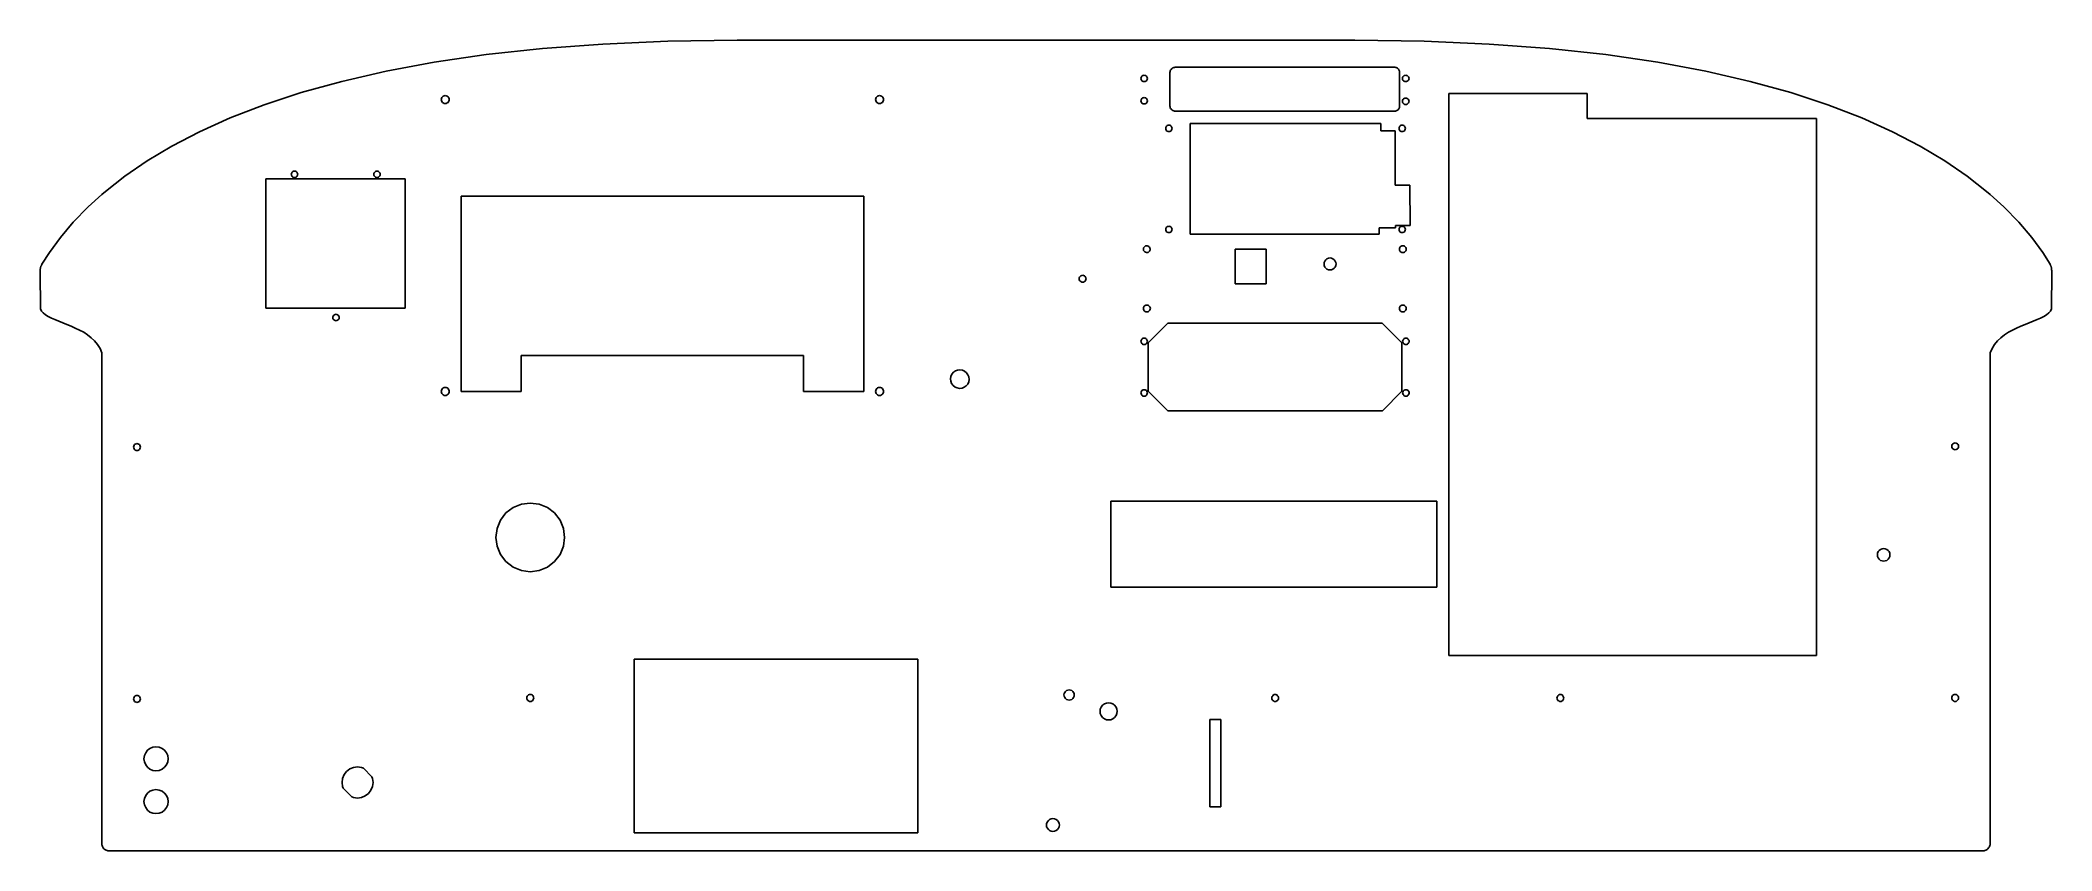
# Model space of a CAD drawing. Extents: x -790 to 382, y -89 to 383.
import ezdxf

# ---------------------------------------------------------------- set-up
doc = ezdxf.new("R2010")
doc.units = 0
doc.layers.get('0').update_dxf_attribs({"linetype": 'CONTINUOUS'})

msp = doc.modelspace()

# ---------------------------------------------------------------- linework, layer by layer
for p, q in [((-497.5, 377.9), (-530.3, 374.4)), ((-462.4, 380.6), (-497.5, 377.9)), ((-424.6, 382.2), (-462.4, 380.6)), ((-384.2, 382.8), (-424.6, 382.2)), ((-24.2, 382.8), (-384.2, 382.8)), ((-24.2, 382.8), (16.2, 382.2)), ((16.2, 382.2), (54, 380.6)), ((54, 380.6), (89.2, 377.9)), ((89.2, 377.9), (121.9, 374.4)), ((-588.6, 364.7), (-614.4, 358.8)), ((-560.6, 370), (-588.6, 364.7)), ((-530.3, 374.4), (-560.6, 370)), ((-132, 364.1), (-131.9, 364.5)), ((-132, 364.1), (-132, 344.4)), ((-131.9, 364.5), (-131.8, 365)), ((-131.8, 365), (-131.6, 365.4)), ((-131.6, 365.4), (-131.3, 365.8)), ((-131.3, 365.8), (-131, 366.1)), ((-131, 366.1), (-130.6, 366.4)), ((-130.6, 366.4), (-130.2, 366.7)), ((-130.2, 366.7), (-129.8, 366.9)), ((-129.8, 366.9), (-129.4, 367)), ((-129.4, 367), (-128.9, 367.1)), ((-128.9, 367.1), (-128.5, 367.1)), ((-128.5, 367.1), (-128, 367.1)), ((-1.2, 367.1), (-128, 367.1)), ((-0.8, 367.1), (-1.2, 367.1)), ((-0.5, 367), (-0.8, 367.1)), ((-0.1, 366.9), (-0.5, 367)), ((0.3, 366.7), (-0.1, 366.9)), ((0.6, 366.5), (0.3, 366.7)), ((0.9, 366.2), (0.6, 366.5)), ((1.1, 365.9), (0.9, 366.2)), ((1.4, 365.6), (1.1, 365.9)), ((1.5, 365.2), (1.4, 365.6)), ((1.7, 364.9), (1.5, 365.2)), ((1.7, 364.5), (1.7, 364.9)), ((1.8, 364.1), (1.7, 364.5)), ((1.8, 344.4), (1.8, 364.1)), ((121.9, 374.4), (152.2, 370)), ((152.2, 370), (180.2, 364.7)), ((180.2, 364.7), (206, 358.8)), ((-638.1, 352.3), (-659.7, 345.2)), ((-614.4, 358.8), (-638.1, 352.3)), ((-148.8, 361), (-148.9, 360.5)), ((-148.9, 360.5), (-148.8, 360)), ((-148.6, 361.5), (-148.8, 361)), ((-148.8, 360), (-148.6, 359.6)), ((-148.3, 361.9), (-148.6, 361.5)), ((-148.6, 359.6), (-148.3, 359.2)), ((-148, 362.2), (-148.3, 361.9)), ((-148.3, 359.2), (-148, 358.9)), ((-147.5, 362.3), (-148, 362.2)), ((-148, 358.9), (-147.5, 358.7)), ((-147, 362.4), (-147.5, 362.3)), ((-147.5, 358.7), (-147, 358.7)), ((-146.5, 362.3), (-147, 362.4)), ((-147, 358.7), (-146.5, 358.7)), ((-146.1, 362.2), (-146.5, 362.3)), ((-146.5, 358.7), (-146.1, 358.9)), ((-145.7, 361.9), (-146.1, 362.2)), ((-146.1, 358.9), (-145.7, 359.2)), ((-145.4, 361.5), (-145.7, 361.9)), ((-145.7, 359.2), (-145.4, 359.6)), ((-145.2, 361), (-145.4, 361.5)), ((-145.4, 359.6), (-145.2, 360)), ((-145.1, 360.5), (-145.2, 361)), ((-145.2, 360), (-145.1, 360.5)), ((3.6, 361), (3.5, 360.5)), ((3.5, 360.5), (3.6, 360)), ((3.8, 361.5), (3.6, 361)), ((3.6, 360), (3.8, 359.6)), ((4.1, 361.9), (3.8, 361.5)), ((3.8, 359.6), (4.1, 359.2)), ((4.4, 362.2), (4.1, 361.9)), ((4.1, 359.2), (4.4, 358.9)), ((4.9, 362.3), (4.4, 362.2)), ((4.4, 358.9), (4.9, 358.7)), ((5.4, 362.4), (4.9, 362.3)), ((4.9, 358.7), (5.4, 358.7)), ((5.9, 362.3), (5.4, 362.4)), ((5.4, 358.7), (5.9, 358.7)), ((6.3, 362.2), (5.9, 362.3)), ((5.9, 358.7), (6.3, 358.9)), ((6.7, 361.9), (6.3, 362.2)), ((6.3, 358.9), (6.7, 359.2)), ((7, 361.5), (6.7, 361.9)), ((6.7, 359.2), (7, 359.6)), ((7.2, 361), (7, 361.5)), ((7, 359.6), (7.2, 360)), ((7.3, 360.5), (7.2, 361)), ((7.2, 360), (7.3, 360.5)), ((111.1, 351.8), (30.6, 351.8)), ((30.6, 334.3), (30.6, 351.8)), ((111.1, 337.2), (111.1, 351.8)), ((206, 358.8), (229.7, 352.3)), ((229.7, 352.3), (251.3, 345.2)), ((-659.7, 345.2), (-679.4, 337.6)), ((-556.5, 348.3), (-556.4, 348.9)), ((-556.4, 347.7), (-556.5, 348.3)), ((-556.4, 348.9), (-556.2, 349.4)), ((-556.2, 347.1), (-556.4, 347.7)), ((-556.2, 349.4), (-555.8, 349.9)), ((-555.8, 346.6), (-556.2, 347.1)), ((-555.8, 349.9), (-555.3, 350.3)), ((-555.3, 346.3), (-555.8, 346.6)), ((-555.3, 350.3), (-554.8, 350.5)), ((-554.8, 346), (-555.3, 346.3)), ((-554.8, 350.5), (-554.2, 350.6)), ((-554.2, 346), (-554.8, 346)), ((-554.2, 350.6), (-553.6, 350.5)), ((-553.6, 346), (-554.2, 346)), ((-553.6, 350.5), (-553, 350.3)), ((-553, 346.3), (-553.6, 346)), ((-553, 350.3), (-552.5, 349.9)), ((-552.5, 346.6), (-553, 346.3)), ((-552.5, 349.9), (-552.2, 349.4)), ((-552.2, 347.1), (-552.5, 346.6)), ((-552.2, 349.4), (-551.9, 348.9)), ((-551.9, 347.7), (-552.2, 347.1)), ((-551.9, 348.9), (-551.9, 348.3)), ((-551.9, 348.3), (-551.9, 347.7)), ((-303.5, 348.3), (-303.4, 348.9)), ((-303.4, 347.7), (-303.5, 348.3)), ((-303.4, 348.9), (-303.2, 349.4)), ((-303.2, 347.1), (-303.4, 347.7)), ((-303.2, 349.4), (-302.8, 349.9)), ((-302.8, 346.6), (-303.2, 347.1)), ((-302.8, 349.9), (-302.3, 350.3)), ((-302.3, 346.3), (-302.8, 346.6)), ((-302.3, 350.3), (-301.8, 350.5)), ((-301.8, 346), (-302.3, 346.3)), ((-301.8, 350.5), (-301.2, 350.6)), ((-301.2, 346), (-301.8, 346)), ((-301.2, 350.6), (-300.6, 350.5)), ((-300.6, 346), (-301.2, 346)), ((-300.6, 350.5), (-300, 350.3)), ((-300, 346.3), (-300.6, 346)), ((-300, 350.3), (-299.5, 349.9)), ((-299.5, 346.6), (-300, 346.3)), ((-299.5, 349.9), (-299.2, 349.4)), ((-299.2, 347.1), (-299.5, 346.6)), ((-299.2, 349.4), (-298.9, 348.9)), ((-298.9, 347.7), (-299.2, 347.1)), ((-298.9, 348.9), (-298.9, 348.3)), ((-298.9, 348.3), (-298.9, 347.7)), ((-148.8, 348), (-148.9, 347.5)), ((-148.9, 347.5), (-148.8, 347)), ((-148.6, 348.5), (-148.8, 348)), ((-148.8, 347), (-148.6, 346.6)), ((-148.3, 348.9), (-148.6, 348.5)), ((-148.6, 346.6), (-148.3, 346.2)), ((-148, 349.2), (-148.3, 348.9)), ((-148.3, 346.2), (-148, 345.9)), ((-147.5, 349.3), (-148, 349.2)), ((-148, 345.9), (-147.5, 345.7)), ((-147, 349.4), (-147.5, 349.3)), ((-147.5, 345.7), (-147, 345.7)), ((-146.5, 349.3), (-147, 349.4)), ((-147, 345.7), (-146.5, 345.7)), ((-146.1, 349.2), (-146.5, 349.3)), ((-146.5, 345.7), (-146.1, 345.9)), ((-145.7, 348.9), (-146.1, 349.2)), ((-146.1, 345.9), (-145.7, 346.2)), ((-145.4, 348.5), (-145.7, 348.9)), ((-145.7, 346.2), (-145.4, 346.6)), ((-145.2, 348), (-145.4, 348.5)), ((-145.4, 346.6), (-145.2, 347)), ((-145.1, 347.5), (-145.2, 348)), ((-145.2, 347), (-145.1, 347.5)), ((-131.9, 344), (-132, 344.4)), ((-131.8, 343.5), (-131.9, 344)), ((-131.6, 343.1), (-131.8, 343.5)), ((-131.3, 342.8), (-131.6, 343.1)), ((-131, 342.4), (-131.3, 342.8)), ((-130.6, 342.1), (-131, 342.4)), ((-130.2, 341.9), (-130.6, 342.1)), ((-129.8, 341.7), (-130.2, 341.9)), ((-129.4, 341.5), (-129.8, 341.7)), ((-128.9, 341.4), (-129.4, 341.5)), ((-128.5, 341.4), (-128.9, 341.4)), ((-128, 341.4), (-128.5, 341.4)), ((-128, 341.4), (-1.2, 341.4)), ((-0.8, 341.5), (-1.2, 341.4)), ((-0.5, 341.5), (-0.8, 341.5)), ((-0.1, 341.7), (-0.5, 341.5)), ((0.3, 341.8), (-0.1, 341.7)), ((0.6, 342.1), (0.3, 341.8)), ((0.9, 342.3), (0.6, 342.1)), ((1.1, 342.6), (0.9, 342.3)), ((1.4, 342.9), (1.1, 342.6)), ((1.5, 343.3), (1.4, 342.9)), ((1.7, 343.7), (1.5, 343.3)), ((1.8, 344.4), (1.7, 344)), ((1.7, 344), (1.7, 343.7)), ((3.6, 347.7), (3.5, 347.2)), ((3.5, 347.2), (3.6, 346.7)), ((3.8, 348.2), (3.6, 347.7)), ((3.6, 346.7), (3.8, 346.3)), ((4.1, 348.6), (3.8, 348.2)), ((3.8, 346.3), (4.1, 345.9)), ((4.4, 348.9), (4.1, 348.6)), ((4.1, 345.9), (4.4, 345.6)), ((4.9, 349), (4.4, 348.9)), ((4.4, 345.6), (4.9, 345.4)), ((5.4, 349.1), (4.9, 349)), ((4.9, 345.4), (5.4, 345.4)), ((5.9, 349), (5.4, 349.1)), ((5.4, 345.4), (5.9, 345.4)), ((6.3, 348.9), (5.9, 349)), ((5.9, 345.4), (6.3, 345.6)), ((6.7, 348.6), (6.3, 348.9)), ((6.3, 345.6), (6.7, 345.9)), ((7, 348.2), (6.7, 348.6)), ((6.7, 345.9), (7, 346.3)), ((7.2, 347.7), (7, 348.2)), ((7, 346.3), (7.2, 346.7)), ((7.3, 347.2), (7.2, 347.7)), ((7.2, 346.7), (7.3, 347.2)), ((251.3, 345.2), (271.1, 337.6)), ((-697.3, 329.5), (-713.4, 321.2)), ((-679.4, 337.6), (-697.3, 329.5)), ((-134.2, 332.4), (-134.4, 331.9)), ((-134.4, 331.9), (-134.4, 331.4)), ((-134.4, 331.4), (-134.4, 331)), ((-134.4, 331), (-134.2, 330.5)), ((-133.9, 332.8), (-134.2, 332.4)), ((-134.2, 330.5), (-133.9, 330.1)), ((-133.5, 333.1), (-133.9, 332.8)), ((-133.9, 330.1), (-133.5, 329.8)), ((-133.1, 333.3), (-133.5, 333.1)), ((-133.5, 329.8), (-133.1, 329.6)), ((-132.6, 333.3), (-133.1, 333.3)), ((-133.1, 329.6), (-132.6, 329.6)), ((-132.1, 333.3), (-132.6, 333.3)), ((-132.6, 329.6), (-132.1, 329.6)), ((-131.7, 333.1), (-132.1, 333.3)), ((-132.1, 329.6), (-131.7, 329.8)), ((-131.3, 332.8), (-131.7, 333.1)), ((-131.7, 329.8), (-131.3, 330.1)), ((-131, 332.4), (-131.3, 332.8)), ((-131.3, 330.1), (-131, 330.5)), ((-130.8, 331.9), (-131, 332.4)), ((-131, 330.5), (-130.8, 331)), ((-130.7, 331.4), (-130.8, 331.9)), ((-130.8, 331), (-130.7, 331.4)), ((-9.2, 334.3), (-120.2, 334.3)), ((-120.2, 334.3), (-120.2, 269.9)), ((-9.2, 334.3), (-9.2, 330.1)), ((-0.8, 330.1), (-9.2, 330.1)), ((-0.8, 298.3), (-0.8, 330.1)), ((1.7, 332.4), (1.5, 331.9)), ((1.5, 331.9), (1.5, 331.4)), ((1.5, 331.4), (1.5, 331)), ((1.5, 331), (1.7, 330.5)), ((2, 332.8), (1.7, 332.4)), ((1.7, 330.5), (2, 330.1)), ((2.4, 333.1), (2, 332.8)), ((2, 330.1), (2.4, 329.8)), ((2.8, 333.3), (2.4, 333.1)), ((2.4, 329.8), (2.8, 329.6)), ((3.3, 333.3), (2.8, 333.3)), ((2.8, 329.6), (3.3, 329.6)), ((3.8, 333.3), (3.3, 333.3)), ((3.3, 329.6), (3.8, 329.6)), ((4.2, 333.1), (3.8, 333.3)), ((3.8, 329.6), (4.2, 329.8)), ((4.6, 332.8), (4.2, 333.1)), ((4.2, 329.8), (4.6, 330.1)), ((4.9, 332.4), (4.6, 332.8)), ((4.6, 330.1), (4.9, 330.5)), ((5.1, 331.9), (4.9, 332.4)), ((4.9, 330.5), (5.1, 331)), ((5.2, 331.4), (5.1, 331.9)), ((5.1, 331), (5.2, 331.4)), ((30.6, 334.3), (30.6, 24.4)), ((244.8, 337.2), (111.1, 337.2)), ((244.8, 24.4), (244.8, 337.2)), ((271.1, 337.6), (288.9, 329.5)), ((288.9, 329.5), (305.1, 321.2)), ((-713.4, 321.2), (-727.9, 312.6)), ((305.1, 321.2), (319.5, 312.6)), ((-727.9, 312.6), (-740.8, 303.7)), ((-643.9, 304.7), (-643.8, 305.2)), ((-643.8, 305.2), (-643.6, 305.6)), ((-643.6, 305.6), (-643.4, 306)), ((-643.4, 306), (-643, 306.3)), ((-643, 306.3), (-642.5, 306.5)), ((-642.5, 306.5), (-642, 306.6)), ((-642, 306.6), (-641.5, 306.5)), ((-641.5, 306.5), (-641.1, 306.3)), ((-641.1, 306.3), (-640.7, 306)), ((-640.7, 306), (-640.4, 305.6)), ((-640.4, 305.6), (-640.2, 305.2)), ((-640.2, 305.2), (-640.1, 304.7)), ((-595.8, 304.7), (-595.7, 305.2)), ((-595.7, 305.2), (-595.6, 305.6)), ((-595.6, 305.6), (-595.3, 306)), ((-595.3, 306), (-594.9, 306.3)), ((-594.9, 306.3), (-594.4, 306.5)), ((-594.4, 306.5), (-593.9, 306.6)), ((-593.9, 306.6), (-593.4, 306.5)), ((-593.4, 306.5), (-593, 306.3)), ((-593, 306.3), (-592.6, 306)), ((-592.6, 306), (-592.3, 305.6)), ((-592.3, 305.6), (-592.1, 305.2)), ((-592.1, 305.2), (-592.1, 304.7)), ((319.5, 312.6), (332.4, 303.7)), ((-754.2, 293), (-762.2, 285.8)), ((-752.2, 294.8), (-754.2, 293)), ((-740.8, 303.7), (-752.2, 294.8)), ((-658.7, 302), (-658.7, 226.8)), ((-577.5, 302), (-658.7, 302)), ((-643.8, 304.2), (-643.9, 304.7)), ((-643.6, 303.8), (-643.8, 304.2)), ((-643.4, 303.4), (-643.6, 303.8)), ((-643, 303.1), (-643.4, 303.4)), ((-642.5, 302.9), (-643, 303.1)), ((-642, 302.8), (-642.5, 302.9)), ((-641.5, 302.9), (-642, 302.8)), ((-641.1, 303.1), (-641.5, 302.9)), ((-640.7, 303.4), (-641.1, 303.1)), ((-640.4, 303.8), (-640.7, 303.4)), ((-640.2, 304.2), (-640.4, 303.8)), ((-640.1, 304.7), (-640.2, 304.2)), ((-595.7, 304.2), (-595.8, 304.7)), ((-595.6, 303.8), (-595.7, 304.2)), ((-595.3, 303.4), (-595.6, 303.8)), ((-594.9, 303.1), (-595.3, 303.4)), ((-594.4, 302.9), (-594.9, 303.1)), ((-593.9, 302.8), (-594.4, 302.9)), ((-593.4, 302.9), (-593.9, 302.8)), ((-593, 303.1), (-593.4, 302.9)), ((-592.6, 303.4), (-593, 303.1)), ((-592.3, 303.8), (-592.6, 303.4)), ((-592.1, 304.2), (-592.3, 303.8)), ((-592.1, 304.7), (-592.1, 304.2)), ((-577.5, 226.8), (-577.5, 302)), ((-0.8, 298.3), (7.7, 298.3)), ((7.9, 274.9), (7.7, 298.3)), ((332.4, 303.7), (343.8, 294.8)), ((343.8, 294.8), (345.8, 293)), ((345.8, 293), (353.8, 285.8)), ((-762.2, 285.8), (-770.9, 276.8)), ((-545, 291.9), (-545, 178.3)), ((-310.3, 291.9), (-545, 291.9)), ((-310.3, 178.3), (-310.3, 291.9)), ((353.8, 285.8), (362.6, 276.8)), ((-770.9, 276.8), (-778.4, 267.9)), ((-134.2, 273.6), (-134.4, 273.1)), ((-134.4, 273.1), (-134.4, 272.6)), ((-134.4, 272.6), (-134.4, 272.2)), ((-134.4, 272.2), (-134.2, 271.7)), ((-133.9, 274), (-134.2, 273.6)), ((-134.2, 271.7), (-133.9, 271.3)), ((-133.5, 274.3), (-133.9, 274)), ((-133.9, 271.3), (-133.5, 271)), ((-133.1, 274.4), (-133.5, 274.3)), ((-133.5, 271), (-133.1, 270.8)), ((-132.6, 274.5), (-133.1, 274.4)), ((-133.1, 270.8), (-132.6, 270.8)), ((-132.1, 274.4), (-132.6, 274.5)), ((-132.6, 270.8), (-132.1, 270.8)), ((-131.7, 274.3), (-132.1, 274.4)), ((-132.1, 270.8), (-131.7, 271)), ((-131.3, 274), (-131.7, 274.3)), ((-131.7, 271), (-131.3, 271.3)), ((-131, 273.6), (-131.3, 274)), ((-131.3, 271.3), (-131, 271.7)), ((-130.8, 273.1), (-131, 273.6)), ((-131, 271.7), (-130.8, 272.2)), ((-130.7, 272.6), (-130.8, 273.1)), ((-130.8, 272.2), (-130.7, 272.6)), ((-120.2, 269.9), (-10, 269.9)), ((-10, 269.9), (-10, 273.6)), ((-0.6, 273.6), (-10, 273.6)), ((-0.5, 274.9), (-0.6, 273.6)), ((-0.5, 274.9), (7.9, 274.9)), ((1.7, 273.6), (1.5, 273.1)), ((1.5, 273.1), (1.5, 272.6)), ((1.5, 272.6), (1.5, 272.2)), ((1.5, 272.2), (1.7, 271.7)), ((2, 274), (1.7, 273.6)), ((1.7, 271.7), (2, 271.3)), ((2.4, 274.3), (2, 274)), ((2, 271.3), (2.4, 271)), ((2.8, 274.4), (2.4, 274.3)), ((2.4, 271), (2.8, 270.8)), ((3.3, 274.5), (2.8, 274.4)), ((2.8, 270.8), (3.3, 270.8)), ((3.8, 274.4), (3.3, 274.5)), ((3.3, 270.8), (3.8, 270.8)), ((4.2, 274.3), (3.8, 274.4)), ((3.8, 270.8), (4.2, 271)), ((4.6, 274), (4.2, 274.3)), ((4.2, 271), (4.6, 271.3)), ((4.9, 273.6), (4.6, 274)), ((4.6, 271.3), (4.9, 271.7)), ((5.1, 273.1), (4.9, 273.6)), ((4.9, 271.7), (5.1, 272.2)), ((5.2, 272.6), (5.1, 273.1)), ((5.1, 272.2), (5.2, 272.6)), ((362.6, 276.8), (370.1, 267.9)), ((-784.8, 259.2), (-789.2, 252.3)), ((-778.4, 267.9), (-784.8, 259.2)), ((-147.4, 261.4), (-147.3, 261.9)), ((-147.4, 260.9), (-147.4, 261.4)), ((-147.3, 260.4), (-147.4, 260.9)), ((-147.3, 261.9), (-147, 262.3)), ((-147, 259.9), (-147.3, 260.4)), ((-147, 262.3), (-146.6, 262.7)), ((-146.7, 259.5), (-147, 259.9)), ((-146.2, 259.3), (-146.7, 259.5)), ((-146.6, 262.7), (-146.2, 263)), ((-146.2, 263), (-145.7, 263.1)), ((-145.7, 259.1), (-146.2, 259.3)), ((-145.7, 263.1), (-145.2, 263.1)), ((-145.2, 259.1), (-145.7, 259.1)), ((-145.2, 263.1), (-144.7, 262.9)), ((-144.7, 259.2), (-145.2, 259.1)), ((-144.7, 262.9), (-144.2, 262.7)), ((-144.2, 259.5), (-144.7, 259.2)), ((-144.2, 262.7), (-143.8, 262.3)), ((-143.9, 259.9), (-144.2, 259.5)), ((-143.6, 260.3), (-143.9, 259.9)), ((-143.8, 262.3), (-143.6, 261.8)), ((-143.6, 261.8), (-143.5, 261.3)), ((-143.5, 260.8), (-143.6, 260.3)), ((-143.5, 261.3), (-143.5, 260.8)), ((-93.9, 261.1), (-75.9, 261.1)), ((-93.9, 240.9), (-93.9, 261.1)), ((-75.9, 261.1), (-75.9, 240.9)), ((1.7, 261.6), (1.9, 262.1)), ((1.7, 261.1), (1.7, 261.6)), ((1.7, 260.6), (1.7, 261.1)), ((1.9, 260.1), (1.7, 260.6)), ((1.9, 262.1), (2.2, 262.5)), ((2.2, 259.7), (1.9, 260.1)), ((2.2, 262.5), (2.7, 262.8)), ((2.7, 259.4), (2.2, 259.7)), ((2.7, 262.8), (3.1, 263)), ((3.1, 259.2), (2.7, 259.4)), ((3.1, 263), (3.7, 263.1)), ((3.7, 259.1), (3.1, 259.2)), ((3.7, 263.1), (4.2, 263)), ((4.2, 259.2), (3.7, 259.1)), ((4.2, 263), (4.7, 262.8)), ((4.7, 259.4), (4.2, 259.2)), ((4.7, 262.8), (5.1, 262.5)), ((5.1, 259.7), (4.7, 259.4)), ((5.1, 262.5), (5.4, 262.1)), ((5.4, 260.1), (5.1, 259.7)), ((5.4, 262.1), (5.6, 261.6)), ((5.6, 260.6), (5.4, 260.1)), ((5.6, 261.6), (5.7, 261.1)), ((5.7, 261.1), (5.6, 260.6)), ((370.1, 267.9), (376.5, 259.2)), ((376.5, 259.2), (380.8, 252.3)), ((-790, 249.9), (-790.1, 249.7)), ((-790.1, 249.7), (-790.1, 249.4)), ((-790.1, 249.4), (-790.1, 249.1)), ((-790.1, 249.1), (-790.1, 248.7)), ((-790.1, 248.7), (-790.1, 248.3)), ((-790.1, 248.3), (-790.1, 247.9)), ((-790, 226.4), (-790.1, 247.9)), ((-789.9, 250.6), (-790, 250.4)), ((-790, 250.4), (-790, 250.2)), ((-790, 250.2), (-790, 249.9)), ((-789.8, 250.9), (-789.9, 250.7)), ((-789.9, 250.7), (-789.9, 250.6)), ((-789.7, 251.1), (-789.8, 250.9)), ((-789.6, 251.4), (-789.7, 251.3)), ((-789.7, 251.3), (-789.7, 251.1)), ((-789.5, 251.6), (-789.6, 251.4)), ((-789.4, 251.8), (-789.5, 251.6)), ((-789.3, 252.1), (-789.4, 251.8)), ((-789.2, 252.3), (-789.3, 252.1)), ((-42.2, 252.5), (-42.1, 253.4)), ((-42.1, 251.6), (-42.2, 252.5)), ((-42.1, 253.4), (-41.8, 254.2)), ((-41.8, 250.7), (-42.1, 251.6)), ((-41.8, 254.2), (-41.2, 255)), ((-41.2, 250), (-41.8, 250.7)), ((-41.2, 255), (-40.5, 255.5)), ((-40.5, 249.5), (-41.2, 250)), ((-40.5, 255.5), (-39.6, 255.9)), ((-39.6, 249.1), (-40.5, 249.5)), ((-39.6, 255.9), (-38.7, 256)), ((-38.7, 249), (-39.6, 249.1)), ((-38.7, 256), (-37.8, 255.9)), ((-37.8, 249.1), (-38.7, 249)), ((-37.8, 255.9), (-37, 255.5)), ((-37, 249.5), (-37.8, 249.1)), ((-37, 255.5), (-36.3, 255)), ((-36.3, 250), (-37, 249.5)), ((-36.3, 255), (-35.7, 254.2)), ((-35.7, 250.7), (-36.3, 250)), ((-35.7, 254.2), (-35.4, 253.4)), ((-35.4, 251.6), (-35.7, 250.7)), ((-35.4, 253.4), (-35.2, 252.5)), ((-35.2, 252.5), (-35.4, 251.6)), ((380.8, 252.3), (380.9, 252.1)), ((380.9, 252.1), (381, 251.8)), ((381, 251.8), (381.1, 251.6)), ((381.1, 251.6), (381.2, 251.4)), ((381.2, 251.4), (381.3, 251.3)), ((381.3, 251.3), (381.4, 251.1)), ((381.4, 251.1), (381.4, 250.9)), ((381.4, 250.9), (381.5, 250.7)), ((381.5, 250.7), (381.5, 250.6)), ((381.5, 250.6), (381.6, 250.4)), ((381.6, 250.4), (381.6, 250.2)), ((381.6, 250.2), (381.7, 249.9)), ((381.6, 226.4), (381.8, 247.9)), ((381.7, 249.9), (381.7, 249.7)), ((381.7, 249.7), (381.7, 249.4)), ((381.7, 249.4), (381.7, 249.1)), ((381.7, 249.1), (381.8, 248.7)), ((381.8, 248.7), (381.8, 248.3)), ((381.8, 248.3), (381.8, 247.9)), ((-184.8, 244.4), (-184.6, 244.9)), ((-184.8, 243.9), (-184.8, 244.4)), ((-184.8, 243.4), (-184.8, 243.9)), ((-184.6, 242.9), (-184.8, 243.4)), ((-184.6, 244.9), (-184.2, 245.3)), ((-184.2, 242.5), (-184.6, 242.9)), ((-184.2, 245.3), (-183.8, 245.6)), ((-183.8, 242.2), (-184.2, 242.5)), ((-183.8, 245.6), (-183.3, 245.8)), ((-183.3, 242), (-183.8, 242.2)), ((-183.3, 245.8), (-182.8, 245.9)), ((-182.8, 241.9), (-183.3, 242)), ((-182.8, 245.9), (-182.3, 245.8)), ((-182.3, 242), (-182.8, 241.9)), ((-182.3, 245.8), (-181.8, 245.6)), ((-181.8, 242.2), (-182.3, 242)), ((-181.8, 245.6), (-181.4, 245.3)), ((-181.4, 242.5), (-181.8, 242.2)), ((-181.4, 245.3), (-181.1, 244.9)), ((-181.1, 242.9), (-181.4, 242.5)), ((-181.1, 244.9), (-180.9, 244.4)), ((-180.9, 243.4), (-181.1, 242.9)), ((-180.9, 244.4), (-180.8, 243.9)), ((-180.8, 243.9), (-180.9, 243.4)), ((-75.9, 240.9), (-93.9, 240.9)), ((-789.4, 225.1), (-790, 226.4)), ((-788.4, 224), (-789.4, 225.1)), ((-787.1, 222.9), (-788.4, 224)), ((-785.5, 222), (-787.1, 222.9)), ((-658.7, 226.8), (-577.5, 226.8)), ((-619.1, 222.6), (-618.8, 222.9)), ((-618.8, 222.9), (-618.3, 223.1)), ((-618.3, 223.1), (-617.8, 223.2)), ((-617.8, 223.2), (-617.3, 223.1)), ((-617.3, 223.1), (-616.9, 222.9)), ((-616.9, 222.9), (-616.5, 222.6)), ((-147.4, 227.1), (-147.2, 227.6)), ((-147.4, 226.6), (-147.4, 227.1)), ((-147.4, 226.1), (-147.4, 226.6)), ((-147.2, 225.6), (-147.4, 226.1)), ((-147.2, 227.6), (-146.9, 228)), ((-146.9, 225.2), (-147.2, 225.6)), ((-146.9, 228), (-146.4, 228.3)), ((-146.4, 224.9), (-146.9, 225.2)), ((-146.4, 228.3), (-146, 228.5)), ((-146, 224.7), (-146.4, 224.9)), ((-146, 228.5), (-145.4, 228.6)), ((-145.4, 224.6), (-146, 224.7)), ((-145.4, 228.6), (-144.9, 228.5)), ((-144.9, 224.7), (-145.4, 224.6)), ((-144.9, 228.5), (-144.4, 228.3)), ((-144.4, 224.9), (-144.9, 224.7)), ((-144.4, 228.3), (-144, 228)), ((-144, 225.2), (-144.4, 224.9)), ((-144, 228), (-143.7, 227.6)), ((-143.7, 225.6), (-144, 225.2)), ((-143.7, 227.6), (-143.5, 227.1)), ((-143.5, 226.1), (-143.7, 225.6)), ((-143.5, 227.1), (-143.4, 226.6)), ((-143.4, 226.6), (-143.5, 226.1)), ((1.7, 227.1), (1.9, 227.6)), ((1.7, 226.6), (1.7, 227.1)), ((1.7, 226.1), (1.7, 226.6)), ((1.9, 225.6), (1.7, 226.1)), ((1.9, 227.6), (2.2, 228)), ((2.2, 225.2), (1.9, 225.6)), ((2.2, 228), (2.7, 228.3)), ((2.7, 224.9), (2.2, 225.2)), ((2.7, 228.3), (3.1, 228.5)), ((3.1, 224.7), (2.7, 224.9)), ((3.1, 228.5), (3.7, 228.6)), ((3.7, 224.6), (3.1, 224.7)), ((3.7, 228.6), (4.2, 228.5)), ((4.2, 224.7), (3.7, 224.6)), ((4.2, 228.5), (4.7, 228.3)), ((4.7, 224.9), (4.2, 224.7)), ((4.7, 228.3), (5.1, 228)), ((5.1, 225.2), (4.7, 224.9)), ((5.1, 228), (5.4, 227.6)), ((5.4, 225.6), (5.1, 225.2)), ((5.4, 227.6), (5.6, 227.1)), ((5.6, 226.1), (5.4, 225.6)), ((5.6, 227.1), (5.7, 226.6)), ((5.7, 226.6), (5.6, 226.1)), ((377.1, 222), (378.7, 222.9)), ((378.7, 222.9), (380, 224)), ((380, 224), (381, 225.1)), ((381, 225.1), (381.6, 226.4)), ((-783.6, 221), (-785.5, 222)), ((-781.6, 220.1), (-783.6, 221)), ((-779.4, 219.2), (-781.6, 220.1)), ((-777, 218.3), (-779.4, 219.2)), ((-774.6, 217.3), (-777, 218.3)), ((-772.1, 216.3), (-774.6, 217.3)), ((-769.7, 215.2), (-772.1, 216.3)), ((-767.2, 214), (-769.7, 215.2)), ((-764.8, 212.7), (-767.2, 214)), ((-762.6, 211.2), (-764.8, 212.7)), ((-760.4, 209.5), (-762.6, 211.2)), ((-619.7, 221.3), (-619.6, 221.8)), ((-619.6, 220.8), (-619.7, 221.3)), ((-619.6, 221.8), (-619.4, 222.2)), ((-619.4, 220.4), (-619.6, 220.8)), ((-619.4, 222.2), (-619.1, 222.6)), ((-619.1, 220), (-619.4, 220.4)), ((-618.8, 219.7), (-619.1, 220)), ((-618.3, 219.5), (-618.8, 219.7)), ((-617.8, 219.4), (-618.3, 219.5)), ((-617.3, 219.5), (-617.8, 219.4)), ((-616.9, 219.7), (-617.3, 219.5)), ((-616.5, 220), (-616.9, 219.7)), ((-616.5, 222.6), (-616.2, 222.2)), ((-616.2, 220.4), (-616.5, 220)), ((-616.2, 222.2), (-616, 221.8)), ((-616, 220.8), (-616.2, 220.4)), ((-616, 221.8), (-615.9, 221.3)), ((-615.9, 221.3), (-616, 220.8)), ((-133.3, 218), (-144.6, 206.6)), ((-133.3, 218), (-8.3, 218)), ((-8.3, 218), (3.1, 206.6)), ((352.1, 209.5), (354.2, 211.2)), ((354.2, 211.2), (356.5, 212.7)), ((356.5, 212.7), (358.8, 214)), ((358.8, 214), (361.3, 215.2)), ((361.3, 215.2), (363.8, 216.3)), ((363.8, 216.3), (366.2, 217.3)), ((366.2, 217.3), (368.7, 218.3)), ((368.7, 218.3), (371, 219.2)), ((371, 219.2), (373.2, 220.1)), ((373.2, 220.1), (375.3, 221)), ((375.3, 221), (377.1, 222)), ((-758.5, 207.7), (-760.4, 209.5)), ((-756.8, 205.6), (-758.5, 207.7)), ((-755.3, 203.3), (-756.8, 205.6)), ((-754.2, 200.8), (-755.3, 203.3)), ((-754.2, -85.2), (-754.2, 200.8)), ((-509.9, 199.2), (-509.9, 178.3)), ((-345.4, 199.2), (-509.9, 199.2)), ((-345.4, 178.3), (-345.4, 199.2)), ((-148.9, 207.4), (-148.8, 207.9)), ((-148.8, 207), (-148.9, 207.4)), ((-148.8, 207.9), (-148.6, 208.4)), ((-148.6, 206.5), (-148.8, 207)), ((-148.6, 208.4), (-148.3, 208.8)), ((-148.3, 206.1), (-148.6, 206.5)), ((-148.3, 208.8), (-148, 209.1)), ((-148, 205.8), (-148.3, 206.1)), ((-148, 209.1), (-147.5, 209.3)), ((-147.5, 205.6), (-148, 205.8)), ((-147.5, 209.3), (-147, 209.3)), ((-147, 205.6), (-147.5, 205.6)), ((-147, 209.3), (-146.5, 209.3)), ((-146.5, 205.6), (-147, 205.6)), ((-146.5, 209.3), (-146.1, 209.1)), ((-146.1, 205.8), (-146.5, 205.6)), ((-146.1, 209.1), (-145.7, 208.8)), ((-145.7, 206.1), (-146.1, 205.8)), ((-145.7, 208.8), (-145.4, 208.4)), ((-145.4, 206.5), (-145.7, 206.1)), ((-145.4, 208.4), (-145.2, 207.9)), ((-145.2, 207), (-145.4, 206.5)), ((-145.2, 207.9), (-145.1, 207.4)), ((-145.1, 207.4), (-145.2, 207)), ((-144.6, 206.6), (-144.6, 178.5)), ((3.1, 206.6), (3.1, 178.5)), ((3.6, 207.4), (3.7, 207.9)), ((3.7, 207), (3.6, 207.4)), ((3.7, 207.9), (3.9, 208.4)), ((3.9, 206.5), (3.7, 207)), ((3.9, 208.4), (4.2, 208.8)), ((4.2, 206.1), (3.9, 206.5)), ((4.2, 208.8), (4.5, 209.1)), ((4.5, 205.8), (4.2, 206.1)), ((4.5, 209.1), (5, 209.3)), ((5, 205.6), (4.5, 205.8)), ((5, 209.3), (5.5, 209.3)), ((5.5, 205.6), (5, 205.6)), ((5.5, 209.3), (6, 209.3)), ((6, 205.6), (5.5, 205.6)), ((6, 209.3), (6.4, 209.1)), ((6.4, 205.8), (6, 205.6)), ((6.4, 209.1), (6.8, 208.8)), ((6.8, 206.1), (6.4, 205.8)), ((6.8, 208.8), (7.1, 208.4)), ((7.1, 206.5), (6.8, 206.1)), ((7.1, 208.4), (7.3, 207.9)), ((7.3, 207), (7.1, 206.5)), ((7.3, 207.9), (7.4, 207.4)), ((7.4, 207.4), (7.3, 207)), ((345.8, 200.8), (347, 203.3)), ((345.8, 200.8), (345.8, -34.7)), ((347, 203.3), (348.4, 205.6)), ((348.4, 205.6), (350.1, 207.7)), ((350.1, 207.7), (352.1, 209.5)), ((-259.6, 187), (-259, 188.3)), ((-259, 188.3), (-258.1, 189.4)), ((-258.1, 189.4), (-257, 190.2)), ((-257, 190.2), (-255.7, 190.7)), ((-255.7, 190.7), (-254.3, 190.8)), ((-254.3, 190.8), (-252.9, 190.6)), ((-252.9, 190.6), (-251.6, 190.1)), ((-251.6, 190.1), (-250.5, 189.2)), ((-250.5, 189.2), (-249.7, 188)), ((-249.7, 188), (-249.2, 186.7)), ((-556.5, 178.3), (-556.4, 178.9)), ((-556.4, 177.7), (-556.5, 178.3)), ((-556.4, 178.9), (-556.2, 179.4)), ((-556.2, 177.1), (-556.4, 177.7)), ((-556.2, 179.4), (-555.8, 179.9)), ((-555.8, 176.6), (-556.2, 177.1)), ((-555.8, 179.9), (-555.3, 180.3)), ((-555.3, 176.3), (-555.8, 176.6)), ((-555.3, 180.3), (-554.8, 180.5)), ((-554.8, 176), (-555.3, 176.3)), ((-554.8, 180.5), (-554.2, 180.6)), ((-554.2, 176), (-554.8, 176)), ((-554.2, 180.6), (-553.6, 180.5)), ((-553.6, 176), (-554.2, 176)), ((-553.6, 180.5), (-553, 180.3)), ((-553, 176.3), (-553.6, 176)), ((-553, 180.3), (-552.5, 179.9)), ((-552.5, 176.6), (-553, 176.3)), ((-552.5, 179.9), (-552.2, 179.4)), ((-552.2, 177.1), (-552.5, 176.6)), ((-552.2, 179.4), (-551.9, 178.9)), ((-551.9, 177.7), (-552.2, 177.1)), ((-551.9, 178.9), (-551.9, 178.3)), ((-551.9, 178.3), (-551.9, 177.7)), ((-545, 178.3), (-509.9, 178.3)), ((-345.4, 178.3), (-310.3, 178.3)), ((-303.5, 178.3), (-303.4, 178.9)), ((-303.4, 177.7), (-303.5, 178.3)), ((-303.4, 178.9), (-303.2, 179.4)), ((-303.2, 177.1), (-303.4, 177.7)), ((-303.2, 179.4), (-302.8, 179.9)), ((-302.8, 176.6), (-303.2, 177.1)), ((-302.8, 179.9), (-302.3, 180.3)), ((-302.3, 176.3), (-302.8, 176.6)), ((-302.3, 180.3), (-301.8, 180.5)), ((-301.8, 176), (-302.3, 176.3)), ((-301.8, 180.5), (-301.2, 180.6)), ((-301.2, 176), (-301.8, 176)), ((-301.2, 180.6), (-300.6, 180.5)), ((-300.6, 176), (-301.2, 176)), ((-300.6, 180.5), (-300, 180.3)), ((-300, 176.3), (-300.6, 176)), ((-300, 180.3), (-299.5, 179.9)), ((-299.5, 176.6), (-300, 176.3)), ((-299.5, 179.9), (-299.2, 179.4)), ((-299.2, 177.1), (-299.5, 176.6)), ((-299.2, 179.4), (-298.9, 178.9)), ((-298.9, 177.7), (-299.2, 177.1)), ((-298.9, 178.9), (-298.9, 178.3)), ((-298.9, 178.3), (-298.9, 177.7)), ((-259.8, 185.6), (-259.6, 187)), ((-259.7, 184.2), (-259.8, 185.6)), ((-259.2, 182.9), (-259.7, 184.2)), ((-258.3, 181.7), (-259.2, 182.9)), ((-257.2, 180.8), (-258.3, 181.7)), ((-255.9, 180.3), (-257.2, 180.8)), ((-254.5, 180), (-255.9, 180.3)), ((-253.1, 180.2), (-254.5, 180)), ((-251.8, 180.7), (-253.1, 180.2)), ((-250.7, 181.5), (-251.8, 180.7)), ((-249.8, 182.6), (-250.7, 181.5)), ((-249.2, 183.9), (-249.8, 182.6)), ((-249.2, 186.7), (-249, 185.3)), ((-249, 185.3), (-249.2, 183.9)), ((-148.9, 177.4), (-148.8, 177.9)), ((-148.8, 177), (-148.9, 177.4)), ((-148.8, 177.9), (-148.6, 178.4)), ((-148.6, 176.5), (-148.8, 177)), ((-148.6, 178.4), (-148.3, 178.8)), ((-148.3, 176.1), (-148.6, 176.5)), ((-148.3, 178.8), (-148, 179.1)), ((-148, 175.8), (-148.3, 176.1)), ((-148, 179.1), (-147.5, 179.3)), ((-147.5, 175.6), (-148, 175.8)), ((-147.5, 179.3), (-147, 179.3)), ((-147, 179.3), (-146.5, 179.3)), ((-146.5, 179.3), (-146.1, 179.1)), ((-146.1, 175.8), (-146.5, 175.6)), ((-146.1, 179.1), (-145.7, 178.8)), ((-145.7, 176.1), (-146.1, 175.8)), ((-145.7, 178.8), (-145.4, 178.4)), ((-145.4, 176.5), (-145.7, 176.1)), ((-145.4, 178.4), (-145.2, 177.9)), ((-145.2, 177), (-145.4, 176.5)), ((-145.2, 177.9), (-145.1, 177.4)), ((-145.1, 177.4), (-145.2, 177)), ((-144.6, 178.5), (-133.3, 167)), ((3.1, 178.5), (-8.2, 167)), ((3.6, 177.4), (3.7, 177.9)), ((3.7, 177), (3.6, 177.4)), ((3.7, 177.9), (3.9, 178.4)), ((3.9, 176.5), (3.7, 177)), ((3.9, 178.4), (4.2, 178.8)), ((4.2, 176.1), (3.9, 176.5)), ((4.2, 178.8), (4.5, 179.1)), ((4.5, 175.8), (4.2, 176.1)), ((4.5, 179.1), (5, 179.3)), ((5, 175.6), (4.5, 175.8)), ((5, 179.3), (5.5, 179.3)), ((5.5, 179.3), (6, 179.3)), ((6, 179.3), (6.4, 179.1)), ((6.4, 175.8), (6, 175.6)), ((6.4, 179.1), (6.8, 178.8)), ((6.8, 176.1), (6.4, 175.8)), ((6.8, 178.8), (7.1, 178.4)), ((7.1, 176.5), (6.8, 176.1)), ((7.1, 178.4), (7.3, 177.9)), ((7.3, 177), (7.1, 176.5)), ((7.3, 177.9), (7.4, 177.4)), ((7.4, 177.4), (7.3, 177)), ((-147, 175.6), (-147.5, 175.6)), ((-146.5, 175.6), (-147, 175.6)), ((-133.3, 167), (-8.2, 167)), ((5.5, 175.6), (5, 175.6)), ((6, 175.6), (5.5, 175.6)), ((-735.8, 145.9), (-735.7, 146.4)), ((-735.7, 145.4), (-735.8, 145.9)), ((-735.7, 146.4), (-735.5, 146.9)), ((-735.5, 144.9), (-735.7, 145.4)), ((-735.5, 146.9), (-735.2, 147.3)), ((-735.2, 144.5), (-735.5, 144.9)), ((-735.2, 147.3), (-734.8, 147.6)), ((-734.8, 144.1), (-735.2, 144.5)), ((-734.8, 147.6), (-734.3, 147.8)), ((-734.3, 143.9), (-734.8, 144.1)), ((-734.3, 147.8), (-733.8, 147.9)), ((-733.8, 143.9), (-734.3, 143.9)), ((-733.8, 147.9), (-733.3, 147.8)), ((-733.3, 143.9), (-733.8, 143.9)), ((-733.3, 147.8), (-732.8, 147.6)), ((-732.8, 144.1), (-733.3, 143.9)), ((-732.8, 147.6), (-732.4, 147.3)), ((-732.4, 144.5), (-732.8, 144.1)), ((-732.4, 147.3), (-732.1, 146.9)), ((-732.1, 144.9), (-732.4, 144.5)), ((-732.1, 146.9), (-731.9, 146.4)), ((-731.9, 145.4), (-732.1, 144.9)), ((-731.9, 146.4), (-731.8, 145.9)), ((-731.8, 145.9), (-731.9, 145.4)), ((323.5, 146.3), (323.6, 146.8)), ((323.6, 145.8), (323.5, 146.3)), ((323.6, 146.8), (323.8, 147.3)), ((323.8, 145.3), (323.6, 145.8)), ((323.8, 147.3), (324.1, 147.7)), ((324.1, 144.9), (323.8, 145.3)), ((324.1, 147.7), (324.5, 148)), ((324.5, 144.6), (324.1, 144.9)), ((324.5, 148), (325, 148.2)), ((325, 144.4), (324.5, 144.6)), ((325, 148.2), (325.5, 148.3)), ((325.5, 144.3), (325, 144.4)), ((325.5, 148.3), (326, 148.2)), ((326, 144.4), (325.5, 144.3)), ((326, 148.2), (326.5, 148)), ((326.5, 144.6), (326, 144.4)), ((326.5, 148), (326.9, 147.7)), ((326.9, 144.9), (326.5, 144.6)), ((326.9, 147.7), (327.2, 147.3)), ((327.2, 145.3), (326.9, 144.9)), ((327.2, 147.3), (327.4, 146.8)), ((327.4, 145.8), (327.2, 145.3)), ((327.4, 146.8), (327.5, 146.3)), ((327.5, 146.3), (327.4, 145.8)), ((-522, 103.3), (-518.8, 107.5)), ((-518.8, 107.5), (-514.7, 110.6)), ((-514.7, 110.6), (-509.8, 112.6)), ((-509.8, 112.6), (-504.7, 113.3)), ((-504.7, 113.3), (-499.5, 112.6)), ((-499.5, 112.6), (-494.7, 110.6)), ((-494.7, 110.6), (-490.5, 107.5)), ((-490.5, 107.5), (-487.3, 103.3)), ((23.5, 114.3), (-166.5, 114.3)), ((-166.5, 114.3), (-166.5, 64.3)), ((23.5, 64.3), (23.5, 114.3)), ((-524.7, 93.3), (-524, 98.5)), ((-524, 98.5), (-522, 103.3)), ((-487.3, 103.3), (-485.3, 98.5)), ((-485.3, 98.5), (-484.7, 93.3)), ((-524, 88.1), (-524.7, 93.3)), ((-522, 83.3), (-524, 88.1)), ((-518.8, 79.2), (-522, 83.3)), ((-487.3, 83.3), (-490.5, 79.2)), ((-485.3, 88.1), (-487.3, 83.3)), ((-484.7, 93.3), (-485.3, 88.1)), ((280.2, 83.1), (280.3, 84.1)), ((280.3, 82.2), (280.2, 83.1)), ((280.3, 84.1), (280.7, 85)), ((280.7, 81.3), (280.3, 82.2)), ((280.7, 85), (281.3, 85.7)), ((281.3, 85.7), (282, 86.3)), ((282, 86.3), (282.9, 86.7)), ((282.9, 86.7), (283.9, 86.8)), ((283.9, 86.8), (284.8, 86.7)), ((284.8, 86.7), (285.7, 86.3)), ((285.7, 86.3), (286.5, 85.7)), ((286.5, 85.7), (287.1, 85)), ((287.1, 85), (287.4, 84.1)), ((287.4, 82.2), (287.1, 81.3)), ((287.4, 84.1), (287.5, 83.1)), ((287.5, 83.1), (287.4, 82.2)), ((-514.7, 76), (-518.8, 79.2)), ((-509.8, 74), (-514.7, 76)), ((-504.7, 73.3), (-509.8, 74)), ((-499.5, 74), (-504.7, 73.3)), ((-494.7, 76), (-499.5, 74)), ((-490.5, 79.2), (-494.7, 76)), ((281.3, 80.5), (280.7, 81.3)), ((282, 79.9), (281.3, 80.5)), ((282.9, 79.6), (282, 79.9)), ((283.9, 79.4), (282.9, 79.6)), ((284.8, 79.6), (283.9, 79.4)), ((285.7, 79.9), (284.8, 79.6)), ((286.5, 80.5), (285.7, 79.9)), ((287.1, 81.3), (286.5, 80.5)), ((-166.5, 64.3), (23.5, 64.3)), ((30.6, 24.4), (111.6, 24.4)), ((111.6, 24.4), (244.8, 24.4)), ((-444.1, -78.8), (-444.1, 22.4)), ((-444.1, 22.4), (-278.9, 22.4)), ((-278.9, 22.4), (-278.9, -78.8)), ((-735.7, -0.3), (-735.5, 0.2)), ((-735.5, 0.2), (-735.2, 0.6)), ((-735.2, 0.6), (-734.8, 1)), ((-734.8, 1), (-734.3, 1.2)), ((-734.3, 1.2), (-733.8, 1.2)), ((-733.8, 1.2), (-733.3, 1.2)), ((-733.3, 1.2), (-732.8, 1)), ((-732.8, 1), (-732.4, 0.6)), ((-732.4, 0.6), (-732.1, 0.2)), ((-732.1, 0.2), (-731.9, -0.3)), ((-506.6, 0.3), (-506.4, 0.8)), ((-506.6, -0.2), (-506.6, 0.3)), ((-506.4, 0.8), (-506, 1.2)), ((-506, 1.2), (-505.6, 1.5)), ((-505.6, 1.5), (-505.1, 1.7)), ((-505.1, 1.7), (-504.6, 1.8)), ((-504.6, 1.8), (-504.1, 1.7)), ((-504.1, 1.7), (-503.6, 1.5)), ((-503.6, 1.5), (-503.2, 1.2)), ((-503.2, 1.2), (-502.9, 0.8)), ((-502.9, 0.8), (-502.7, 0.3)), ((-502.7, 0.3), (-502.6, -0.2)), ((-193.7, 1.5), (-193.6, 2.3)), ((-193.6, 0.8), (-193.7, 1.5)), ((-193.6, 2.3), (-193.3, 3)), ((-193.3, 0), (-193.6, 0.8)), ((-193.3, 3), (-192.9, 3.6)), ((-192.9, -0.6), (-193.3, 0)), ((-192.9, 3.6), (-192.2, 4.1)), ((-192.2, 4.1), (-191.5, 4.4)), ((-191.5, 4.4), (-190.7, 4.5)), ((-190.7, 4.5), (-190, 4.4)), ((-190, 4.4), (-189.2, 4.1)), ((-189.2, 4.1), (-188.6, 3.6)), ((-188.6, 3.6), (-188.1, 3)), ((-188.1, 0), (-188.6, -0.6)), ((-188.1, 3), (-187.8, 2.3)), ((-187.8, 0.8), (-188.1, 0)), ((-187.8, 2.3), (-187.7, 1.5)), ((-187.7, 1.5), (-187.8, 0.8)), ((-72.7, 0.2), (-72.5, 0.7)), ((-72.7, -0.3), (-72.7, 0.2)), ((-72.5, 0.7), (-72.1, 1.1)), ((-72.1, 1.1), (-71.7, 1.5)), ((-71.7, 1.5), (-71.2, 1.7)), ((-71.2, 1.7), (-70.7, 1.7)), ((-70.7, 1.7), (-70.2, 1.7)), ((-70.2, 1.7), (-69.7, 1.5)), ((-69.7, 1.5), (-69.3, 1.1)), ((-69.3, 1.1), (-69, 0.7)), ((-69, 0.7), (-68.8, 0.2)), ((-68.8, 0.2), (-68.7, -0.3)), ((93.5, -0.3), (93.6, 0.2)), ((93.6, 0.2), (93.8, 0.7)), ((93.8, 0.7), (94.1, 1.1)), ((94.1, 1.1), (94.5, 1.5)), ((94.5, 1.5), (95, 1.7)), ((95, 1.7), (95.5, 1.7)), ((95.5, 1.7), (96, 1.7)), ((96, 1.7), (96.5, 1.5)), ((96.5, 1.5), (96.9, 1.1)), ((96.9, 1.1), (97.2, 0.7)), ((97.2, 0.7), (97.4, 0.2)), ((97.4, 0.2), (97.5, -0.3)), ((323.5, 0.3), (323.7, 0.8)), ((323.5, -0.2), (323.5, 0.3)), ((323.7, 0.8), (324, 1.2)), ((324, 1.2), (324.5, 1.5)), ((324.5, 1.5), (324.9, 1.7)), ((324.9, 1.7), (325.5, 1.8)), ((325.5, 1.8), (326, 1.7)), ((326, 1.7), (326.5, 1.5)), ((326.5, 1.5), (326.9, 1.2)), ((326.9, 1.2), (327.2, 0.8)), ((327.2, 0.8), (327.4, 0.3)), ((327.4, 0.3), (327.5, -0.2)), ((-735.8, -0.8), (-735.7, -0.3)), ((-735.7, -1.3), (-735.8, -0.8)), ((-735.5, -1.8), (-735.7, -1.3)), ((-735.2, -2.2), (-735.5, -1.8)), ((-734.8, -2.5), (-735.2, -2.2)), ((-734.3, -2.7), (-734.8, -2.5)), ((-733.8, -2.8), (-734.3, -2.7)), ((-733.3, -2.7), (-733.8, -2.8)), ((-732.8, -2.5), (-733.3, -2.7)), ((-732.4, -2.2), (-732.8, -2.5)), ((-732.1, -1.8), (-732.4, -2.2)), ((-731.9, -1.3), (-732.1, -1.8)), ((-731.9, -0.3), (-731.8, -0.8)), ((-731.8, -0.8), (-731.9, -1.3)), ((-506.6, -0.8), (-506.6, -0.2)), ((-506.4, -1.2), (-506.6, -0.8)), ((-506, -1.7), (-506.4, -1.2)), ((-505.6, -2), (-506, -1.7)), ((-505.1, -2.2), (-505.6, -2)), ((-504.6, -2.2), (-505.1, -2.2)), ((-504.1, -2.2), (-504.6, -2.2)), ((-503.6, -2), (-504.1, -2.2)), ((-503.2, -1.7), (-503.6, -2)), ((-502.9, -1.2), (-503.2, -1.7)), ((-502.7, -0.8), (-502.9, -1.2)), ((-502.6, -0.2), (-502.7, -0.8)), ((-192.2, -1.1), (-192.9, -0.6)), ((-191.5, -1.4), (-192.2, -1.1)), ((-190.7, -1.5), (-191.5, -1.4)), ((-190, -1.4), (-190.7, -1.5)), ((-189.2, -1.1), (-190, -1.4)), ((-188.6, -0.6), (-189.2, -1.1)), ((-172.7, -8), (-172.6, -6.7)), ((-172.6, -9.3), (-172.7, -8)), ((-172.6, -6.7), (-172.1, -5.5)), ((-172.1, -10.5), (-172.6, -9.3)), ((-172.1, -5.5), (-171.3, -4.5)), ((-171.3, -11.6), (-172.1, -10.5)), ((-171.3, -4.5), (-170.2, -3.7)), ((-170.2, -12.4), (-171.3, -11.6)), ((-170.2, -3.7), (-169, -3.2)), ((-169, -3.2), (-167.7, -3)), ((-167.7, -3), (-166.5, -3.2)), ((-166.5, -3.2), (-165.2, -3.7)), ((-165.2, -3.7), (-164.2, -4.5)), ((-164.2, -11.6), (-165.2, -12.4)), ((-164.2, -4.5), (-163.4, -5.5)), ((-163.4, -10.5), (-164.2, -11.6)), ((-163.4, -5.5), (-162.9, -6.7)), ((-162.9, -9.3), (-163.4, -10.5)), ((-162.9, -6.7), (-162.7, -8)), ((-162.7, -8), (-162.9, -9.3)), ((-72.7, -0.8), (-72.7, -0.3)), ((-72.5, -1.3), (-72.7, -0.8)), ((-72.1, -1.7), (-72.5, -1.3)), ((-71.7, -2), (-72.1, -1.7)), ((-71.2, -2.2), (-71.7, -2)), ((-70.7, -2.3), (-71.2, -2.2)), ((-70.2, -2.2), (-70.7, -2.3)), ((-69.7, -2), (-70.2, -2.2)), ((-69.3, -1.7), (-69.7, -2)), ((-69, -1.3), (-69.3, -1.7)), ((-68.8, -0.8), (-69, -1.3)), ((-68.7, -0.3), (-68.8, -0.8)), ((93.6, -0.8), (93.5, -0.3)), ((93.8, -1.3), (93.6, -0.8)), ((94.1, -1.7), (93.8, -1.3)), ((94.5, -2), (94.1, -1.7)), ((95, -2.2), (94.5, -2)), ((95.5, -2.3), (95, -2.2)), ((96, -2.2), (95.5, -2.3)), ((96.5, -2), (96, -2.2)), ((96.9, -1.7), (96.5, -2)), ((97.2, -1.3), (96.9, -1.7)), ((97.4, -0.8), (97.2, -1.3)), ((97.5, -0.3), (97.4, -0.8)), ((323.5, -0.7), (323.5, -0.2)), ((323.7, -1.2), (323.5, -0.7)), ((324, -1.6), (323.7, -1.2)), ((324.5, -2), (324, -1.6)), ((324.9, -2.2), (324.5, -2)), ((325.5, -2.2), (324.9, -2.2)), ((326, -2.2), (325.5, -2.2)), ((326.5, -2), (326, -2.2)), ((326.9, -1.6), (326.5, -2)), ((327.2, -1.2), (326.9, -1.6)), ((327.4, -0.7), (327.2, -1.2)), ((327.5, -0.2), (327.4, -0.7)), ((-169, -12.9), (-170.2, -12.4)), ((-167.7, -13), (-169, -12.9)), ((-166.5, -12.9), (-167.7, -13)), ((-165.2, -12.4), (-166.5, -12.9)), ((-108.7, -12.7), (-108.7, -63.7)), ((-102.4, -12.7), (-108.7, -12.7)), ((-102.4, -63.7), (-102.4, -12.7)), ((-729.4, -33.8), (-729.7, -35.6)), ((-728.7, -32.1), (-729.4, -33.8)), ((-727.6, -30.7), (-728.7, -32.1)), ((-726.2, -29.6), (-727.6, -30.7)), ((-724.5, -28.9), (-726.2, -29.6)), ((-722.7, -28.6), (-724.5, -28.9)), ((-720.8, -28.9), (-722.7, -28.6)), ((-719.2, -29.6), (-720.8, -28.9)), ((-717.7, -30.7), (-719.2, -29.6)), ((-716.6, -32.1), (-717.7, -30.7)), ((-715.9, -33.8), (-716.6, -32.1)), ((-715.7, -35.6), (-715.9, -33.8)), ((345.8, -34.7), (345.8, -85.2)), ((-729.7, -35.6), (-729.4, -37.5)), ((-729.4, -37.5), (-728.7, -39.1)), ((-728.7, -39.1), (-727.6, -40.6)), ((-727.6, -40.6), (-726.2, -41.7)), ((-726.2, -41.7), (-724.5, -42.4)), ((-724.5, -42.4), (-722.7, -42.6)), ((-722.7, -42.6), (-720.8, -42.4)), ((-720.8, -42.4), (-719.2, -41.7)), ((-719.2, -41.7), (-717.7, -40.6)), ((-717.7, -40.6), (-716.6, -39.1)), ((-716.6, -39.1), (-715.9, -37.5)), ((-715.9, -37.5), (-715.7, -35.6)), ((-614, -47.1), (-613.1, -44.9)), ((-613.1, -44.9), (-611.7, -43.1)), ((-611.7, -43.1), (-609.8, -41.6)), ((-609.8, -41.6), (-607.6, -40.7)), ((-607.6, -40.7), (-605.3, -40.4)), ((-605.3, -40.4), (-602.9, -40.7)), ((-602.9, -40.7), (-601.9, -41.1)), ((-601.9, -41.1), (-597, -46.1)), ((-597, -46.1), (-596.6, -47.1)), ((-728.7, -57.1), (-729.4, -58.8)), ((-727.6, -55.7), (-728.7, -57.1)), ((-726.2, -54.6), (-727.6, -55.7)), ((-724.5, -53.9), (-726.2, -54.6)), ((-722.7, -53.6), (-724.5, -53.9)), ((-720.8, -53.9), (-722.7, -53.6)), ((-719.2, -54.6), (-720.8, -53.9)), ((-717.7, -55.7), (-719.2, -54.6)), ((-716.6, -57.1), (-717.7, -55.7)), ((-715.9, -58.8), (-716.6, -57.1)), ((-614.3, -49.5), (-614, -47.1)), ((-614, -51.8), (-614.3, -49.5)), ((-613.6, -52.8), (-614, -51.8)), ((-608.6, -57.8), (-613.6, -52.8)), ((-607.6, -58.2), (-608.6, -57.8)), ((-605.3, -58.5), (-607.6, -58.2)), ((-602.9, -58.2), (-605.3, -58.5)), ((-600.8, -57.3), (-602.9, -58.2)), ((-598.9, -55.8), (-600.8, -57.3)), ((-597.5, -54), (-598.9, -55.8)), ((-596.6, -51.8), (-597.5, -54)), ((-596.6, -47.1), (-596.2, -49.5)), ((-596.2, -49.5), (-596.6, -51.8)), ((-729.4, -58.8), (-729.7, -60.6)), ((-729.7, -60.6), (-729.4, -62.5)), ((-729.4, -62.5), (-728.7, -64.1)), ((-728.7, -64.1), (-727.6, -65.6)), ((-727.6, -65.6), (-726.2, -66.7)), ((-726.2, -66.7), (-724.5, -67.4)), ((-724.5, -67.4), (-722.7, -67.6)), ((-722.7, -67.6), (-720.8, -67.4)), ((-720.8, -67.4), (-719.2, -66.7)), ((-719.2, -66.7), (-717.7, -65.6)), ((-717.7, -65.6), (-716.6, -64.1)), ((-716.6, -64.1), (-715.9, -62.5)), ((-715.7, -60.6), (-715.9, -58.8)), ((-715.9, -62.5), (-715.7, -60.6)), ((-108.7, -63.7), (-102.4, -63.7)), ((-278.9, -78.8), (-444.1, -78.8)), ((-203.9, -74.2), (-203.8, -73.3)), ((-203.8, -75.2), (-203.9, -74.2)), ((-203.8, -73.3), (-203.4, -72.4)), ((-203.4, -76.1), (-203.8, -75.2)), ((-203.4, -72.4), (-202.8, -71.6)), ((-202.8, -76.9), (-203.4, -76.1)), ((-202.8, -71.6), (-202.1, -71)), ((-202.1, -77.5), (-202.8, -76.9)), ((-202.1, -71), (-201.1, -70.6)), ((-201.1, -77.9), (-202.1, -77.5)), ((-201.1, -70.6), (-200.2, -70.5)), ((-200.2, -78), (-201.1, -77.9)), ((-200.2, -70.5), (-199.2, -70.6)), ((-199.2, -77.9), (-200.2, -78)), ((-199.2, -70.6), (-198.3, -71)), ((-198.3, -77.5), (-199.2, -77.9)), ((-198.3, -71), (-197.5, -71.6)), ((-197.5, -76.9), (-198.3, -77.5)), ((-197.5, -71.6), (-196.9, -72.4)), ((-196.9, -76.1), (-197.5, -76.9)), ((-196.9, -72.4), (-196.6, -73.3)), ((-196.6, -75.2), (-196.9, -76.1)), ((-196.6, -73.3), (-196.4, -74.2)), ((-196.4, -74.2), (-196.6, -75.2)), ((-754.2, -85.2), (-754.2, -85.7)), ((-754.2, -85.7), (-754, -86.2)), ((-754, -86.2), (-753.9, -86.7)), ((-753.9, -86.7), (-753.7, -87.2)), ((-753.7, -87.2), (-753.4, -87.6)), ((-753.4, -87.6), (-753, -88)), ((-753, -88), (-752.6, -88.4)), ((-752.6, -88.4), (-752.2, -88.7)), ((-752.2, -88.7), (-751.7, -88.9)), ((-751.7, -88.9), (-751.2, -89.1)), ((-751.2, -89.1), (-750.7, -89.2)), ((-750.7, -89.2), (-750.2, -89.2)), ((-750.2, -89.2), (331.3, -89.2)), ((331.3, -89.2), (341.8, -89.2)), ((342.3, -89.2), (341.8, -89.2)), ((342.8, -89.1), (342.3, -89.2)), ((343.3, -88.9), (342.8, -89.1)), ((343.8, -88.7), (343.3, -88.9)), ((344.2, -88.4), (343.8, -88.7)), ((344.6, -88), (344.2, -88.4)), ((345, -87.6), (344.6, -88)), ((345.3, -87.2), (345, -87.6)), ((345.5, -86.7), (345.3, -87.2)), ((345.7, -86.2), (345.5, -86.7)), ((345.8, -85.7), (345.7, -86.2)), ((345.8, -85.2), (345.8, -85.7))]:
    msp.add_line(p, q)

doc.saveas('drawing.dxf')
